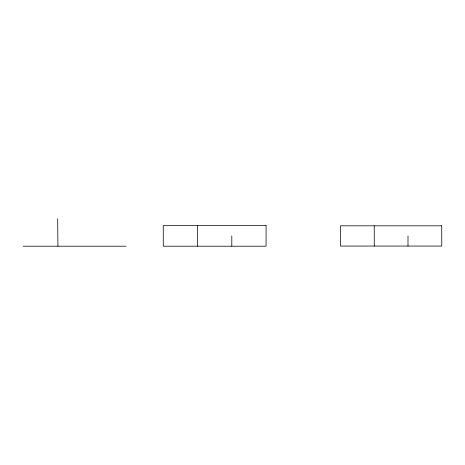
<?xml version="1.0" encoding="UTF-8"?>
<svg xmlns="http://www.w3.org/2000/svg" width="465" height="465" viewBox="0 0 465 465"><rect width="100%" height="100%" fill="white"/><g stroke="black" fill="none" stroke-linecap="round" stroke-linejoin="round"><path stroke-width="0.7" d="M57.689 218.794L57.922 246.206M23.25 246.206L126.05 246.206M407.997 235.929L407.997 246.055M374.249 225.804L374.249 246.055M231.803 235.929L231.803 246.206M197.538 225.647L197.538 246.206M266.067 225.647L163.273 225.647L163.273 246.206L266.067 246.206L266.067 225.647M441.75 225.804L340.496 225.804L340.496 246.055L441.75 246.055L441.75 225.804"/></g></svg>
